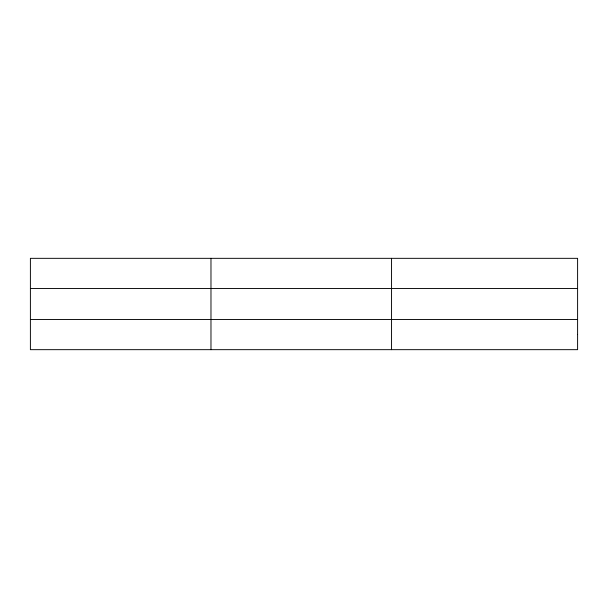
<?xml version="1.0" encoding="UTF-8"?>
<svg xmlns="http://www.w3.org/2000/svg" width="608" height="608" viewBox="0 0 608 608"><rect width="100%" height="100%" fill="white"/><g stroke="black" fill="none" stroke-linecap="round" stroke-linejoin="round"><path stroke-width="0.91" d="M210.976 349.668L210.976 258.332M391.552 349.668L391.552 258.332M30.4 288.473L577.6 288.473M30.4 319.527L577.6 319.527M577.6 334.598L577.6 349.668L30.4 349.668L30.4 258.332L577.6 258.332L577.6 334.598"/></g></svg>
